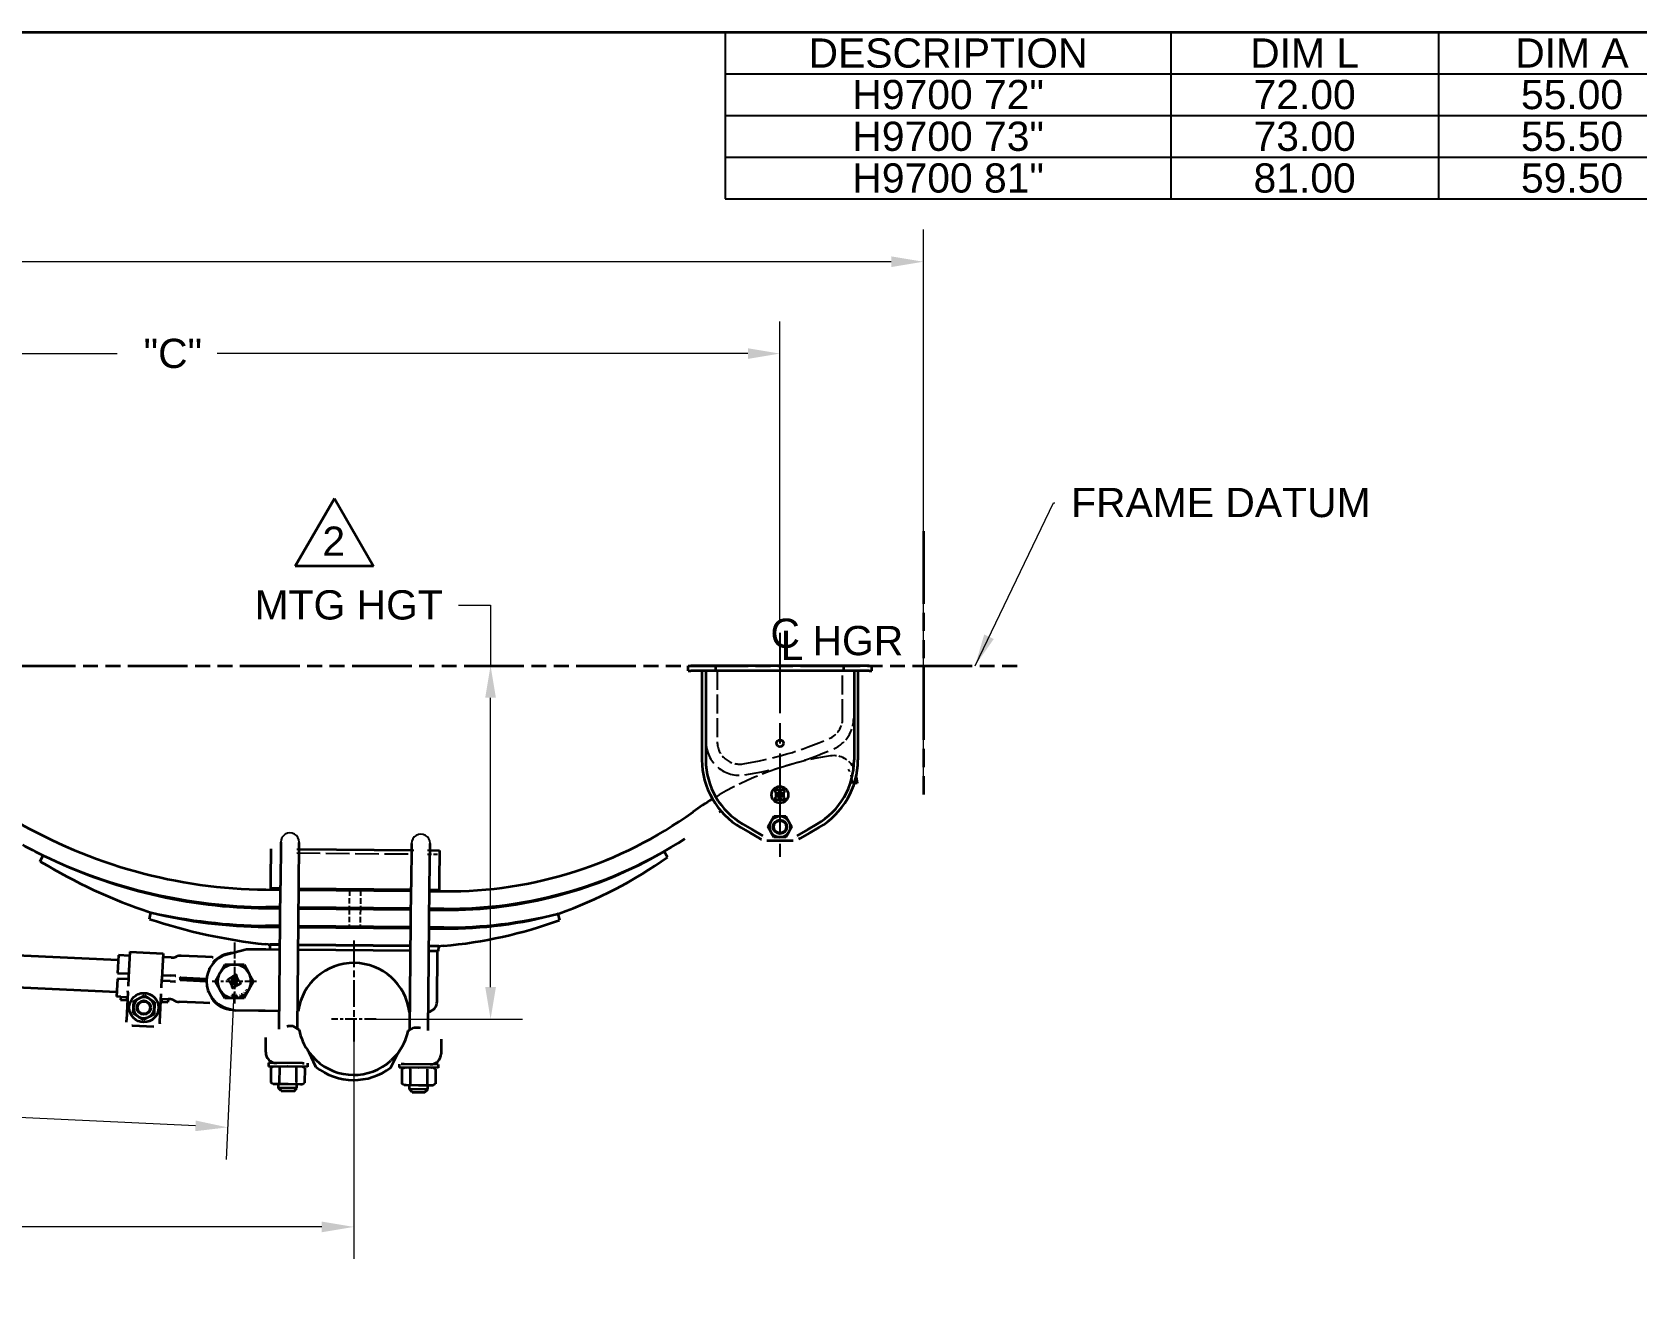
# Model space of a CAD drawing. Header units: inches. Extents: x 0 to 267, y 0 to 172.
# Drawn here: x 104.5 to 176.5, y 115.2 to 171.8 of the extents above; entities that cross this region are included whole.
import ezdxf
from ezdxf.enums import TextEntityAlignment as Align

# ---------------------------------------------------------------- set-up
doc = ezdxf.new("R2010")
doc.units = ezdxf.units.IN
doc.header["$LTSCALE"] = 8
doc.header["$MEASUREMENT"] = 0
for name, pattern in [('CHAIN', [0.7087, 0.4724, -0.0591, 0.1181, -0.0591]), ('DASHED', [0.2067, 0.1654, -0.0413]), ('DOUBLE_DASH_CHAIN', [1.2403, 0.6614, -0.0827, 0.1654, -0.0827, 0.1654, -0.0827])]:
    doc.linetypes.add(name, pattern=pattern)
for name, color, linetype, lineweight in [('Center Mark(Hutchens)', 7, 'Continuous', 25), ('Centerline(Hutchens)', 7, 'Continuous', 25), ('Dimensions(Hutchens)', 7, 'Continuous', 25), ('Hidden Edges(Hutchens)', 7, 'DASHED', 25), ('Phantom Lines(Hutchens)', 7, 'DOUBLE_DASH_CHAIN', 70), ('Sketch Geometry(Hutchens)', 7, 'Continuous', 35), ('Symbols(Hutchens)', 7, 'Continuous', 25), ('Visible Edges(Hutchens)', 7, 'Continuous', 35)]:
    doc.layers.add(name, color=color, linetype=linetype, lineweight=lineweight)
doc.styles.add('Hutchens .164', font='ARIAL.TTF')
doc.styles.add('Hutchens .180', font='ARIAL.TTF')
doc.dimstyles.new('HUTCHENS STD DIM X.XX', dxfattribs={"dimscale": 8, "dimtxt": 0.164, "dimasz": 0.18, "dimexe": 0.18, "dimexo": 0.0625, "dimgap": 0.09, "dimtad": 0, "dimtih": 1, "dimtoh": 1, "dimrnd": 1e-08, "dimzin": 4, "dimdsep": 46, "dimtxsty": 'Hutchens .164', "dimcen": 0.09, "dimclrd": 211, "dimclre": 211, "dimclrt": 7, "dimadec": 0, "dimazin": 1, "dimtfac": 0.762195, "dimtofl": 0, "dimtmove": 0, "dimatfit": 3, "dimfxl": 0, "dimtolj": 1, "dimtzin": 0, "dimlwd": 9, "dimlwe": 9, "dimarcsym": 0})
doc.dimstyles.new('HUTCHENS STD DIM X.XX$7', dxfattribs={"dimscale": 8, "dimtxt": 0.164, "dimasz": 0.18, "dimexe": 0.18, "dimexo": 0.0625, "dimgap": 0.09, "dimtad": 0, "dimtih": 1, "dimtoh": 1, "dimrnd": 1e-08, "dimzin": 4, "dimdsep": 46, "dimtxsty": 'Hutchens .164', "dimcen": 0.09, "dimclrd": 7, "dimclre": 211, "dimclrt": 7, "dimadec": 0, "dimazin": 1, "dimtfac": 0.762195, "dimtofl": 0, "dimtmove": 0, "dimatfit": 3, "dimfxl": 0, "dimtolj": 1, "dimtzin": 0, "dimlwd": 9, "dimlwe": 9, "dimarcsym": 0})

# ---------------------------------------------------------------- blocks, each defined once
blk = doc.blocks.new('Borders D-SIZE')
at = {"layer": 'Sketch Geometry(Hutchens)'}
blk.add_line((0.9537, 21.4797), (32.9537, 21.4797), dxfattribs=at)
at = {"layer": 'Symbols(Hutchens)', "color": 7}
for tag, height, style, p in [('PART_NO', 0.164, 'Hutchens .164', (33.0853, 2.8866)), ('REV', 0.18, 'Hutchens .180', (33.0853, 1.5662)), ('Sheet_number', 0.164, 'Hutchens .164', (33.1339, 1.1147)), ('SHTS_(TOTAL)', 0.164, 'Hutchens .164', (33.1339, 0.6452))]:
    blk.add_attdef(tag, text='', height=height, rotation=270, dxfattribs=dict(at, style=style)).set_placement(p, align=Align.MIDDLE_CENTER)
blk = doc.blocks.new('*D31')
at = {"layer": 'Defpoints', "color": 0, "linetype": 'Continuous'}
for p in [(46.953, 127.498), (118.955, 127.529), (118.955, 118.203)]:
    blk.add_point(p, dxfattribs=at)
at = {"layer": 'Dimensions(Hutchens)', "color": 211, "linetype": 'Continuous', "lineweight": 9}
for p, q in [((46.953, 126.998), (46.953, 116.763)), ((118.955, 127.029), (118.955, 116.763)), ((48.393, 118.203), (76.43, 118.203)), ((117.515, 118.203), (89.494, 118.203))]:
    blk.add_line(p, q, dxfattribs=at)
at = {"layer": 'Dimensions(Hutchens)', "color": 211, "linetype": 'Continuous'}
for points in [[(48.393, 118.443), (48.393, 117.963), (46.953, 118.203)], [(117.515, 118.443), (117.515, 117.963), (118.955, 118.203)]]:
    blk.add_solid(points, dxfattribs=at)
at = {"layer": 'Dimensions(Hutchens)', "color": 7, "linetype": 'Continuous', "lineweight": 9, "insert": (82.962, 118.203), "char_height": 1.312, "attachment_point": 5, "style": 'Hutchens .164'}
blk.add_mtext('\\A1; "L" NOMINAL', dxfattribs=at)
blk = doc.blocks.new('CL HGR')
at = {"layer": 'Symbols(Hutchens)', "color": 7, "char_height": 0.164, "attachment_point": 5, "style": 'Hutchens .164'}
for s, insert in [('C', (0.0294, -0.0028)), ('L', (0.068, -0.0698)), ('HGR', (0.4373, -0.044))]:
    blk.add_mtext(s, dxfattribs=dict(at, insert=insert))
blk = doc.blocks.new('*D37')
at = {"layer": 'Defpoints', "color": 0, "linetype": 'Continuous'}
for p in [(138.081, 157.406), (83.081, 144.938), (138.081, 144.866)]:
    blk.add_point(p, dxfattribs=at)
at = {"layer": 'Dimensions(Hutchens)', "color": 211, "linetype": 'Continuous', "lineweight": 9}
for p, q in [((83.081, 145.438), (83.081, 158.846)), ((138.081, 145.366), (138.081, 158.846)), ((84.521, 157.406), (108.337, 157.406)), ((136.641, 157.406), (112.825, 157.406))]:
    blk.add_line(p, q, dxfattribs=at)
at = {"layer": 'Dimensions(Hutchens)', "color": 211, "linetype": 'Continuous'}
for points in [[(84.521, 157.646), (84.521, 157.166), (83.081, 157.406)], [(136.641, 157.646), (136.641, 157.166), (138.081, 157.406)]]:
    blk.add_solid(points, dxfattribs=at)
at = {"layer": 'Dimensions(Hutchens)', "color": 7, "linetype": 'Continuous', "lineweight": 9, "insert": (110.581, 157.406), "char_height": 1.312, "attachment_point": 5, "style": 'Hutchens .164'}
blk.add_mtext('\\A1; "C"', dxfattribs=at)
blk = doc.blocks.new('*D38')
at = {"layer": 'Defpoints', "color": 0, "linetype": 'Continuous'}
for p in [(21.518, 161.53), (144.518, 137.21), (21.518, 134.477)]:
    blk.add_point(p, dxfattribs=at)
at = {"layer": 'Dimensions(Hutchens)', "color": 211, "linetype": 'Continuous', "lineweight": 9}
for p, q in [((21.518, 134.977), (21.518, 162.97)), ((144.518, 137.71), (144.518, 162.97)), ((22.958, 161.53), (72.734, 161.53)), ((143.078, 161.53), (93.302, 161.53))]:
    blk.add_line(p, q, dxfattribs=at)
at = {"layer": 'Dimensions(Hutchens)', "color": 211, "linetype": 'Continuous'}
for points in [[(22.958, 161.77), (22.958, 161.29), (21.518, 161.53)], [(143.078, 161.77), (143.078, 161.29), (144.518, 161.53)]]:
    blk.add_solid(points, dxfattribs=at)
at = {"layer": 'Dimensions(Hutchens)', "color": 7, "linetype": 'Continuous', "lineweight": 9, "insert": (83.018, 161.53), "char_height": 1.312, "attachment_point": 5, "style": 'Hutchens .164'}
blk.add_mtext('\\A1; "D" REC CLEARANCE', dxfattribs=at)
blk = doc.blocks.new('*D39')
at = {"layer": 'Defpoints', "color": 0, "linetype": 'Continuous'}
for p in [(84.581, 130.584), (113.596, 129.226), (113.289, 122.672)]:
    blk.add_point(p, dxfattribs=at)
at = {"layer": 'Dimensions(Hutchens)', "color": 211, "linetype": 'Continuous', "lineweight": 9}
for p, q in [((84.557, 130.085), (84.206, 122.592)), ((113.572, 128.726), (113.221, 121.234)), ((85.712, 123.963), (96.343, 123.465)), ((111.85, 122.739), (101.22, 123.237))]:
    blk.add_line(p, q, dxfattribs=at)
at = {"layer": 'Dimensions(Hutchens)', "color": 211, "linetype": 'Continuous'}
for points in [[(85.723, 124.203), (85.701, 123.723), (84.274, 124.031)], [(111.862, 122.979), (111.839, 122.5), (113.289, 122.672)]]:
    blk.add_solid(points, dxfattribs=at)
at = {"layer": 'Dimensions(Hutchens)', "color": 7, "linetype": 'Continuous', "lineweight": 9, "insert": (98.781, 123.351), "char_height": 1.312, "attachment_point": 5, "style": 'Hutchens .164'}
blk.add_mtext('\\A1; "F"\\PREF', dxfattribs=at)
blk = doc.blocks.new('*D46')
at = {"layer": 'Defpoints', "color": 0, "linetype": 'Continuous'}
for p in [(125.094, 143.397), (127.105, 143.397), (118.955, 127.529)]:
    blk.add_point(p, dxfattribs=at)
at = {"layer": 'Dimensions(Hutchens)', "color": 211, "linetype": 'Continuous', "lineweight": 9}
for p, q in [((123.654, 146.116), (125.094, 146.116)), ((125.094, 146.116), (125.094, 143.397)), ((125.094, 128.969), (125.094, 141.957)), ((119.455, 127.529), (126.534, 127.529))]:
    blk.add_line(p, q, dxfattribs=at)
at = {"layer": 'Dimensions(Hutchens)', "color": 211, "linetype": 'Continuous'}
for points in [[(124.854, 141.957), (125.334, 141.957), (125.094, 143.397)], [(124.854, 128.969), (125.334, 128.969), (125.094, 127.529)]]:
    blk.add_solid(points, dxfattribs=at)
at = {"layer": 'Dimensions(Hutchens)', "color": 7, "linetype": 'Continuous', "lineweight": 9, "insert": (118.472, 146.116), "char_height": 1.312, "attachment_point": 5, "style": 'Hutchens .164'}
blk.add_mtext('\\A1; MTG HGT', dxfattribs=at)
blk = doc.blocks.new('Table1')
at = {"layer": 'Symbols(Hutchens)'}
for p, q in [((16.9537, 21.4797), (32.9537, 21.4797)), ((16.9537, 21.4797), (16.9537, 21.2456)), ((19.4537, 21.4797), (19.4537, 21.2456)), ((20.9537, 21.4797), (20.9537, 21.2456)), ((16.9537, 21.2456), (32.9537, 21.2456)), ((16.9537, 21.2456), (16.9537, 20.5434)), ((19.4537, 21.2456), (19.4537, 20.5434)), ((20.9537, 21.2456), (20.9537, 20.5434)), ((16.9537, 21.0115), (32.9537, 21.0115)), ((16.9537, 20.7774), (32.9537, 20.7774)), ((16.9537, 20.5434), (32.9537, 20.5434))]:
    blk.add_line(p, q, dxfattribs=at)
at = {"layer": 'Symbols(Hutchens)', "color": 7, "char_height": 0.164, "attachment_point": 7, "style": 'Hutchens .164'}
for s, insert in [('DESCRIPTION', (17.4206, 21.2778)), ('DIM L', (19.8982, 21.2806)), ('DIM A', (21.3851, 21.2806)), ('H9700 72"', (17.6663, 21.0449)), ('72.00', (19.9171, 21.0449)), ('55.00', (21.4171, 21.0449)), ('H9700 73"', (17.6663, 20.8108)), ('73.00', (19.9171, 20.8108)), ('55.50', (21.4171, 20.8108)), ('H9700 81"', (17.6663, 20.5767)), ('81.00', (19.9171, 20.5767)), ('59.50', (21.4171, 20.5767))]:
    blk.add_mtext(s, dxfattribs=dict(at, insert=insert))
blk = doc.blocks.new('FLAG')
at = {"layer": 'Sketch Geometry(Hutchens)'}
for p, q in [((-0.22, -0.1905), (0, 0.1905)), ((0, 0.1905), (0.22, -0.1905)), ((0.22, -0.1905), (-0.22, -0.1905))]:
    blk.add_line(p, q, dxfattribs=at)
at = {"layer": 'Symbols(Hutchens)', "color": 7, "style": 'Hutchens .164'}
blk.add_attdef('NO:', text='', height=0.164, dxfattribs=at).set_placement((-0.0034, -0.0497), align=Align.MIDDLE_CENTER)

msp = doc.modelspace()

# ---------------------------------------------------------------- linework, layer by layer
for centre in [(116.0909, 135.4738), (121.9656, 135.4197)]:
    msp.add_arc(centre, 0.4125, 0.263283, 180.263283)
at = {"layer": 'Center Mark(Hutchens)', "linetype": 'CHAIN', "ltscale": 0.190971}
msp.add_line((113.5957, 130.9773), (113.5957, 128.2257), dxfattribs=at)
at = {"layer": 'Center Mark(Hutchens)', "linetype": 'CHAIN', "ltscale": 0.314042}
msp.add_line((118.9553, 131.0528), (118.9553, 126.5289), dxfattribs=at)
at = {"layer": 'Center Mark(Hutchens)', "linetype": 'CHAIN', "ltscale": 0.138781}
for p, q in [((114.5957, 129.2257), (112.5957, 129.2257)), ((119.9553, 127.5289), (117.9553, 127.5289))]:
    msp.add_line(p, q, dxfattribs=at)
at = {"layer": 'Centerline(Hutchens)', "linetype": 'CHAIN', "ltscale": 0.954115}
msp.add_line((138.0806, 144.8662), (138.0806, 134.8187), dxfattribs=at)
at = {"layer": 'Hidden Edges(Hutchens)', "ltscale": 0.642537}
for p, q in [((134.7681, 139.9773), (134.7681, 143.1648)), ((135.2681, 143.1648), (135.2681, 139.9773)), ((140.8931, 141.0398), (140.8931, 143.1648)), ((141.3931, 143.1648), (141.3931, 141.0398))]:
    msp.add_line(p, q, dxfattribs=at)
at = {"layer": 'Hidden Edges(Hutchens)', "ltscale": 0.001489}
msp.add_line((141.2729, 138.4723), (141.2719, 138.4761), dxfattribs=at)
at = {"layer": 'Hidden Edges(Hutchens)', "ltscale": 0.298367}
msp.add_line((141.3529, 138.1), (141.2729, 138.4723), dxfattribs=at)
at = {"layer": 'Hidden Edges(Hutchens)', "ltscale": 0.041454}
msp.add_line((141.4846, 138.5076), (141.4987, 138.4121), dxfattribs=at)
at = {"layer": 'Hidden Edges(Hutchens)', "ltscale": 0.015509}
msp.add_line((141.4178, 138.1096), (141.3529, 138.1), dxfattribs=at)
at = {"layer": 'Hidden Edges(Hutchens)', "ltscale": 0.795632}
msp.add_line((116.3927, 134.9914), (121.6551, 134.9429), dxfattribs=at)
at = {"layer": 'Hidden Edges(Hutchens)', "ltscale": 0.025212}
for p, q in [((116.3943, 135.1644), (116.5006, 135.1635)), ((121.5504, 135.1169), (121.6567, 135.1159)), ((122.269, 135.1103), (122.3753, 135.1093))]:
    msp.add_line(p, q, dxfattribs=at)
at = {"layer": 'Hidden Edges(Hutchens)', "ltscale": 0.127887}
msp.add_line((122.2674, 134.9373), (122.805, 134.9323), dxfattribs=at)
at = {"layer": 'Hidden Edges(Hutchens)', "ltscale": 0.18751}
for p, q in [((118.7586, 133.3113), (118.7513, 132.5233)), ((119.2586, 133.3067), (119.2513, 132.5187))]:
    msp.add_line(p, q, dxfattribs=at)
at = {"layer": 'Hidden Edges(Hutchens)', "ltscale": 0.187515}
for p, q in [((118.7509, 132.4734), (118.7436, 131.6854)), ((119.2509, 132.4687), (119.2436, 131.6808))]:
    msp.add_line(p, q, dxfattribs=at)
at = {"layer": 'Hidden Edges(Hutchens)', "ltscale": 0.776039, "flags": 128}
msp.add_lwpolyline([(141.2048, 138.6593), (141.152, 138.7465)], dxfattribs=at)
at = {"layer": 'Hidden Edges(Hutchens)', "ltscale": 0.089693, "flags": 128}
msp.add_lwpolyline([(141.2048, 138.6593), (141.2078, 138.6534)], dxfattribs=at)
at = {"layer": 'Hidden Edges(Hutchens)', "ltscale": 0.101731, "flags": 128}
msp.add_lwpolyline([(141.4041, 138.7758), (141.4094, 138.7642)], dxfattribs=at)
at = {"layer": 'Hidden Edges(Hutchens)', "ltscale": 0.275691}
msp.add_arc((139.8931, 141.0398), 1, 293.630861, 0, dxfattribs=at)
at = {"layer": 'Hidden Edges(Hutchens)', "ltscale": 0.413586}
msp.add_arc((139.8931, 141.0398), 1.5, 293.630861, 0, dxfattribs=at)
at = {"layer": 'Hidden Edges(Hutchens)', "ltscale": 0.784015}
msp.add_arc((136.2681, 139.9773), 1.5, 180, 279.041225, dxfattribs=at)
at = {"layer": 'Hidden Edges(Hutchens)', "ltscale": 0.411456}
msp.add_arc((136.2681, 139.9773), 1, 180, 279.041225, dxfattribs=at)
at = {"layer": 'Hidden Edges(Hutchens)', "ltscale": 0.814862}
msp.add_arc((133.9306, 154.6675), 15.875, 279.041225, 293.630861, dxfattribs=at)
at = {"layer": 'Hidden Edges(Hutchens)', "ltscale": 0.6869}
msp.add_arc((142.4073, 125.468), 14.03, 98.434799, 121.627923, dxfattribs=at)
at = {"layer": 'Hidden Edges(Hutchens)', "ltscale": 0.840527}
msp.add_arc((133.9306, 154.6675), 16.375, 279.041225, 293.630861, dxfattribs=at)
at = {"layer": 'Hidden Edges(Hutchens)', "ltscale": 0.306081}
msp.add_arc((140.496, 138.3571), 1, 24.751913, 98.434508, dxfattribs=at)
at = {"layer": 'Phantom Lines(Hutchens)', "lineweight": 35, "ltscale": 0.616314}
msp.add_line((144.5181, 149.4406), (144.5181, 137.21), dxfattribs=at)
at = {"layer": 'Phantom Lines(Hutchens)', "lineweight": 35, "ltscale": 0.506977}
msp.add_line((18.2685, 143.3968), (149.0596, 143.3968), dxfattribs=at)
at = {"layer": 'Visible Edges(Hutchens)'}
for p, q in [((133.9556, 143.3968), (134.0806, 143.3968)), ((133.9556, 143.1648), (133.9556, 143.3968)), ((135.2056, 143.3968), (134.0806, 143.3968)), ((135.5806, 143.3968), (135.2056, 143.3968)), ((135.2056, 143.1648), (135.2056, 143.3968)), ((138.0494, 143.3968), (135.5806, 143.3968)), ((138.0806, 143.3656), (138.0494, 143.3968)), ((138.0494, 143.3968), (138.1119, 143.3968)), ((138.1119, 143.3968), (138.0806, 143.3656)), ((140.5806, 143.3968), (138.1119, 143.3968)), ((140.9556, 143.3968), (140.5806, 143.3968)), ((142.0806, 143.3968), (140.9556, 143.3968)), ((140.9556, 143.1648), (140.9556, 143.3968)), ((142.0806, 143.3968), (142.2056, 143.3968)), ((142.2056, 143.1648), (142.2056, 143.3968)), ((133.9556, 143.1648), (134.0806, 143.1648)), ((135.2056, 143.1648), (134.0806, 143.1648)), ((134.5806, 143.1648), (134.5806, 139.1648)), ((134.7536, 143.1648), (134.7536, 139.1648)), ((135.5806, 143.1648), (135.2056, 143.1648)), ((138.0494, 143.1648), (135.5806, 143.1648)), ((138.0494, 143.1648), (138.0806, 143.1961)), ((138.0494, 143.1648), (138.1119, 143.1648)), ((138.0806, 143.1961), (138.1119, 143.1648)), ((140.5806, 143.1648), (138.1119, 143.1648)), ((140.9556, 143.1648), (140.5806, 143.1648)), ((142.0806, 143.1648), (140.9556, 143.1648)), ((141.4076, 143.1648), (141.4076, 139.1648)), ((141.5806, 143.1648), (141.5806, 139.1648)), ((142.0806, 143.1648), (142.2056, 143.1648)), ((141.4987, 138.4121), (141.5409, 138.1278)), ((137.8619, 137.7898), (137.8619, 137.7586)), ((138.0338, 137.8211), (137.8931, 137.8211)), ((137.8931, 137.7273), (137.8979, 137.7273)), ((137.8979, 137.7273), (137.8979, 137.4773)), ((138.0229, 137.7273), (138.0338, 137.7273)), ((138.0229, 137.7209), (138.0229, 137.7273)), ((138.065, 137.7586), (138.065, 137.7898)), ((138.0963, 137.7898), (138.0963, 137.7586)), ((138.2681, 137.8211), (138.1275, 137.8211)), ((138.1275, 137.7273), (138.1384, 137.7273)), ((138.1384, 137.7273), (138.1384, 137.7209)), ((138.2634, 137.7273), (138.2681, 137.7273)), ((138.2634, 137.4773), (138.2634, 137.7273)), ((138.2994, 137.7586), (138.2994, 137.7898)), ((141.5409, 138.1278), (141.4178, 138.1096)), ((137.8619, 137.4461), (137.8619, 137.4148)), ((137.8979, 137.4773), (137.8931, 137.4773)), ((137.8931, 137.3836), (138.0338, 137.3836)), ((138.0229, 137.4773), (138.0229, 137.4837)), ((138.0338, 137.4773), (138.0229, 137.4773)), ((138.065, 137.4148), (138.065, 137.4461)), ((138.0963, 137.4461), (138.0963, 137.4148)), ((138.1384, 137.4773), (138.1275, 137.4773)), ((138.1275, 137.3836), (138.2681, 137.3836)), ((138.1384, 137.4837), (138.1384, 137.4773)), ((138.2681, 137.4773), (138.2634, 137.4773)), ((138.2994, 137.4148), (138.2994, 137.4461)), ((136.3306, 136.1337), (136.7418, 135.8963)), ((136.4171, 136.2835), (136.8283, 136.0462)), ((137.5391, 136.1648), (137.6745, 136.3993)), ((137.6745, 135.9303), (137.5391, 136.1648)), ((137.6745, 136.3993), (137.8098, 136.6338)), ((137.8098, 136.6338), (138.0806, 136.6338)), ((138.0806, 136.6338), (138.3514, 136.6338)), ((138.3514, 136.6338), (138.4868, 136.3993)), ((138.4868, 136.3993), (138.6222, 136.1648)), ((138.6222, 136.1648), (138.4868, 135.9303)), ((139.7441, 136.2835), (139.333, 136.0462)), ((139.8306, 136.1337), (139.4195, 135.8963)), ((115.6784, 135.4719), (115.6605, 133.5283)), ((116.4854, 133.5207), (116.5034, 135.4643)), ((121.5531, 135.4178), (121.5352, 133.4741)), ((122.3602, 133.4665), (122.3781, 135.4102)), ((136.7418, 135.8963), (137.1806, 135.643)), ((136.8283, 136.0462), (137.3161, 135.7645)), ((137.1806, 135.643), (137.24, 135.6087)), ((137.24, 135.6087), (137.2433, 135.6068)), ((138.668, 135.5398), (137.4933, 135.5398)), ((137.8098, 135.6958), (137.6745, 135.9303)), ((138.0806, 135.6958), (137.8098, 135.6958)), ((138.3514, 135.6958), (138.0806, 135.6958)), ((138.4868, 135.9303), (138.3514, 135.6958)), ((139.333, 136.0462), (138.8451, 135.7645)), ((138.9212, 135.6087), (138.918, 135.6068)), ((138.9806, 135.643), (138.9212, 135.6087)), ((139.4195, 135.8963), (138.9806, 135.643)), ((104.8839, 134.6128), (105.0139, 134.8832)), ((115.232, 133.8358), (115.2441, 135.1406)), ((115.2441, 135.1406), (115.2444, 135.175)), ((116.5006, 135.1635), (121.5504, 135.1169)), ((122.3753, 135.1093), (122.8066, 135.1053)), ((122.8063, 135.0709), (122.7942, 133.7661)), ((122.8066, 135.1053), (122.8063, 135.0709)), ((132.8842, 135.0606), (133.0354, 134.8018)), ((115.0088, 133.3459), (115.6587, 133.3399)), ((115.228, 133.3939), (115.232, 133.8358)), ((115.228, 133.3939), (115.2592, 133.3936)), ((115.2588, 133.3436), (115.2592, 133.3936)), ((115.6587, 133.3399), (115.2588, 133.3436)), ((115.6592, 133.3899), (115.2592, 133.3936)), ((115.601, 127.0763), (115.6605, 133.5283)), ((116.4262, 127.0958), (116.4854, 133.5207)), ((116.4837, 133.3323), (121.5335, 133.2857)), ((121.5335, 133.2857), (116.4837, 133.3323)), ((121.5339, 133.3357), (116.4842, 133.3823)), ((121.476, 127.0492), (121.5352, 133.4741)), ((122.3007, 127.0146), (122.3602, 133.4665)), ((122.3585, 133.2781), (123.0084, 133.2721)), ((122.7584, 133.2744), (122.3585, 133.2781)), ((122.7589, 133.3244), (122.3589, 133.3281)), ((122.7584, 133.2744), (122.7589, 133.3244)), ((122.7589, 133.3244), (122.7901, 133.3241)), ((122.7942, 133.7661), (122.7901, 133.3241)), ((115.6515, 132.5519), (115.0015, 132.5579)), ((115.251, 132.5056), (115.2515, 132.5556)), ((115.6515, 132.5519), (115.2515, 132.5556)), ((121.5262, 132.4978), (116.4764, 132.5443)), ((121.5262, 132.4978), (116.4764, 132.5443)), ((109.7858, 132.0242), (109.8519, 132.3169)), ((115.0011, 132.5079), (115.651, 132.5019)), ((115.651, 132.5019), (115.251, 132.5056)), ((116.476, 132.4943), (121.5258, 132.4478)), ((121.5258, 132.4478), (116.476, 132.4943)), ((122.3507, 132.4402), (123.0008, 132.4342)), ((122.7507, 132.4365), (122.3507, 132.4402)), ((123.0012, 132.4842), (122.3512, 132.4902)), ((122.7512, 132.4865), (122.3512, 132.4902)), ((122.7507, 132.4365), (122.7512, 132.4865)), ((128.1145, 132.2631), (128.1939, 131.9744)), ((114.9933, 131.67), (115.6433, 131.664)), ((115.6437, 131.714), (114.9938, 131.72)), ((115.2433, 131.6677), (115.2438, 131.7177)), ((115.6433, 131.664), (115.2433, 131.6677)), ((115.6437, 131.714), (115.2438, 131.7177)), ((116.4682, 131.6564), (121.518, 131.6098)), ((121.518, 131.6098), (116.4682, 131.6564)), ((121.5185, 131.6598), (116.4687, 131.7064)), ((121.5185, 131.6598), (116.4687, 131.7064)), ((122.343, 131.6022), (122.993, 131.5962)), ((122.743, 131.5985), (122.343, 131.6022)), ((122.9934, 131.6462), (122.3435, 131.6522)), ((122.7434, 131.6485), (122.3435, 131.6522)), ((122.743, 131.5985), (122.7434, 131.6485)), ((89.8586, 131.058), (108.3851, 130.1905)), ((108.395, 130.4007), (108.3573, 129.5961)), ((108.8944, 130.3774), (108.395, 130.4007)), ((108.9025, 130.5502), (108.849, 129.4073)), ((108.9025, 130.5502), (110.4009, 130.48)), ((110.4009, 130.48), (110.3474, 129.3372)), ((112.3015, 130.3204), (111.2092, 130.3716)), ((114.1441, 130.6582), (113.2833, 130.436)), ((114.7003, 130.6531), (114.1441, 130.6582)), ((115.0075, 130.6502), (114.7003, 130.6531)), ((115.111, 130.8813), (114.9851, 130.8939)), ((115.6339, 130.6445), (115.0075, 130.6502)), ((115.111, 130.8813), (115.636, 130.8765)), ((115.2026, 130.6484), (115.2048, 130.8804)), ((115.636, 130.8765), (115.2048, 130.8804)), ((121.5086, 130.5903), (116.4588, 130.6369)), ((121.5086, 130.5903), (116.4588, 130.6369)), ((116.461, 130.8689), (121.5108, 130.8223)), ((121.5108, 130.8223), (116.461, 130.8689)), ((122.7648, 130.5787), (122.3336, 130.5827)), ((122.718, 130.5791), (122.3336, 130.5827)), ((122.3357, 130.8147), (122.8607, 130.8098)), ((122.767, 130.8107), (122.3357, 130.8147)), ((122.6972, 128.3292), (122.718, 130.5791)), ((122.7648, 130.5787), (122.767, 130.8107)), ((122.9858, 130.8198), (122.8607, 130.8098)), ((110.7634, 130.2898), (110.3928, 130.3072)), ((110.9767, 130.3268), (110.9959, 130.3346)), ((112.5988, 130.3065), (112.3015, 130.3204)), ((112.4664, 129.8282), (112.4797, 129.7887)), ((112.6647, 130.0598), (112.6283, 130.0639)), ((112.9462, 129.6007), (113.1627, 129.9757)), ((113.1627, 129.9757), (113.5957, 129.9757)), ((113.5957, 129.9757), (114.0287, 129.9757)), ((114.0287, 129.9757), (114.2452, 129.6007)), ((89.7912, 129.6195), (108.3178, 128.752)), ((108.3456, 129.3464), (108.3079, 128.5418)), ((108.8451, 129.323), (108.3456, 129.3464)), ((108.3573, 129.5961), (108.8568, 129.5727)), ((108.8487, 129.3998), (108.8305, 129.0121)), ((108.849, 129.4073), (108.8487, 129.3998)), ((110.3289, 128.9419), (110.347, 129.3296)), ((110.714, 129.2355), (110.3434, 129.2529)), ((110.3474, 129.3372), (110.347, 129.3296)), ((110.3551, 129.5026), (110.7257, 129.4852)), ((110.714, 129.2355), (110.9251, 129.2256)), ((110.9368, 129.4753), (110.7257, 129.4852)), ((110.9439, 129.2247), (110.9252, 129.2256)), ((110.9368, 129.4753), (110.9556, 129.4745)), ((110.9439, 129.2247), (110.9525, 129.2243)), ((110.9642, 129.4741), (110.9556, 129.4745)), ((112.3457, 129.2217), (111.158, 129.2773)), ((111.1638, 129.4021), (112.3516, 129.3465)), ((111.1736, 129.2765), (111.1794, 129.4014)), ((111.3043, 129.3956), (111.2984, 129.2707)), ((112.7297, 129.2257), (112.9462, 129.6007)), ((112.9462, 128.8507), (112.7297, 129.2257)), ((113.3125, 129.2787), (113.3278, 129.2523)), ((113.4457, 129.3917), (113.324, 129.3214)), ((113.3705, 129.2409), (113.3746, 129.2432)), ((113.3746, 129.2432), (113.5003, 129.0254)), ((113.4828, 129.3057), (113.4922, 129.3112)), ((113.4948, 129.2849), (113.4828, 129.3057)), ((113.4848, 128.9804), (113.5, 128.9539)), ((113.5037, 129.3539), (113.4884, 129.3803)), ((113.5003, 129.0254), (113.4962, 129.023)), ((113.5155, 129.3959), (113.5307, 129.3695)), ((113.6487, 129.5089), (113.5269, 129.4386)), ((113.5427, 128.9425), (113.6645, 129.0128)), ((113.5734, 129.358), (113.5828, 129.3635)), ((113.5828, 129.3635), (113.5948, 129.3427)), ((113.6086, 129.0879), (113.5966, 129.1087)), ((113.618, 129.0934), (113.6086, 129.0879)), ((113.6759, 129.0555), (113.6607, 129.0819)), ((113.6877, 129.0975), (113.703, 129.0711)), ((113.6911, 129.426), (113.6952, 129.4284)), ((113.8169, 129.2082), (113.6911, 129.426)), ((113.7067, 129.471), (113.6914, 129.4975)), ((113.6966, 129.1665), (113.7086, 129.1457)), ((113.7086, 129.1457), (113.6992, 129.1402)), ((113.7457, 129.0597), (113.8675, 129.13)), ((113.821, 129.2105), (113.8169, 129.2082)), ((113.8789, 129.1727), (113.8637, 129.1991)), ((114.2452, 129.6007), (114.4617, 129.2257)), ((114.4617, 129.2257), (114.2452, 128.8507)), ((108.4952, 128.533), (108.3079, 128.5418)), ((108.4952, 128.533), (108.4889, 128.3982)), ((108.4889, 128.3982), (108.7699, 128.385)), ((108.4952, 128.533), (108.7762, 128.5199)), ((108.8177, 128.7388), (108.759, 127.4847)), ((108.7762, 128.5199), (108.7699, 128.385)), ((108.7699, 128.385), (108.8011, 128.3835)), ((108.8074, 128.5184), (108.7762, 128.5199)), ((109.0687, 128.0904), (109.0803, 128.3392)), ((109.0803, 128.3392), (109.3016, 128.4535)), ((109.3016, 128.4535), (109.3401, 128.4734)), ((109.3401, 128.4734), (109.5615, 128.5878)), ((109.5615, 128.5878), (109.7711, 128.4532)), ((109.7711, 128.4532), (109.8076, 128.4298)), ((109.8076, 128.4298), (110.0173, 128.2953)), ((110.0173, 128.2953), (110.0056, 128.0465)), ((110.2573, 127.4145), (110.3161, 128.6687)), ((110.2994, 128.3134), (110.3306, 128.3119)), ((110.337, 128.4468), (110.3057, 128.4482)), ((110.337, 128.4468), (110.3306, 128.3119)), ((110.3306, 128.3119), (110.6116, 128.2988)), ((110.337, 128.4468), (110.6179, 128.4336)), ((110.6179, 128.4336), (110.6116, 128.2988)), ((110.6763, 128.4309), (110.6179, 128.4336)), ((110.8853, 128.3742), (110.9036, 128.3646)), ((112.2048, 128.2567), (111.1126, 128.3078)), ((112.5021, 128.2428), (112.2048, 128.2567)), ((112.415, 128.7313), (112.4319, 128.7695)), ((112.5908, 128.4822), (112.5542, 128.4816)), ((113.1627, 128.4757), (112.9462, 128.8507)), ((113.5957, 128.4757), (113.1627, 128.4757)), ((113.5619, 128.605), (113.4857, 128.605)), ((113.4857, 128.605), (113.4857, 128.5909)), ((113.4857, 128.5909), (113.5477, 128.5909)), ((113.5477, 128.5909), (113.4928, 128.485)), ((113.4928, 128.485), (113.5099, 128.485)), ((113.5099, 128.485), (113.5619, 128.587)), ((113.5619, 128.587), (113.5619, 128.605)), ((114.0287, 128.4757), (113.5957, 128.4757)), ((113.6534, 128.5832), (113.6553, 128.5724)), ((113.6553, 128.5724), (113.6768, 128.5761)), ((113.6907, 128.4969), (113.6693, 128.4932)), ((113.6693, 128.4932), (113.6714, 128.4811)), ((113.6714, 128.4811), (113.7291, 128.4913)), ((113.6872, 128.6061), (113.6749, 128.604)), ((113.6768, 128.5761), (113.6907, 128.4969)), ((113.706, 128.4996), (113.6872, 128.6061)), ((113.7269, 128.5033), (113.706, 128.4996)), ((113.7291, 128.4913), (113.7269, 128.5033)), ((113.8461, 128.5385), (113.8454, 128.5382)), ((113.8454, 128.5382), (113.8519, 128.5242)), ((113.9597, 128.6549), (113.9203, 128.6322)), ((113.9203, 128.6322), (113.9276, 128.6196)), ((113.9276, 128.6196), (113.967, 128.6423)), ((113.967, 128.6423), (113.9597, 128.6549)), ((114.2452, 128.8507), (114.0287, 128.4757)), ((114.0903, 128.8381), (114.1034, 128.8271)), ((114.1034, 128.8271), (114.1039, 128.8278)), ((114.164, 128.773), (114.177, 128.762)), ((114.2139, 128.8277), (114.176, 128.7825)), ((114.177, 128.762), (114.2246, 128.8187)), ((114.2246, 128.8187), (114.2139, 128.8277)), ((108.7549, 127.3985), (108.759, 127.4847)), ((109.055, 127.7982), (109.0666, 128.0471)), ((109.2647, 127.6637), (109.055, 127.7982)), ((109.0666, 128.0471), (109.0687, 128.0904)), ((109.3011, 127.6403), (109.2647, 127.6637)), ((109.5108, 127.5058), (109.3011, 127.6403)), ((109.7321, 127.6202), (109.5108, 127.5058)), ((109.7706, 127.64), (109.7321, 127.6202)), ((109.9919, 127.7544), (109.7706, 127.64)), ((110.0036, 128.0032), (109.9919, 127.7544)), ((110.0056, 128.0465), (110.0036, 128.0032)), ((113.2611, 128.0213), (113.6523, 127.9126)), ((114.6749, 127.9032), (113.6523, 127.9126)), ((114.9821, 127.9004), (114.6749, 127.9032)), ((115.6085, 127.8946), (114.9821, 127.9004)), ((116.4585, 127.8867), (116.4335, 127.887)), ((121.4833, 127.8404), (121.4583, 127.8406)), ((109.0151, 127.2503), (109.9805, 127.2051)), ((110.2533, 127.3284), (110.2573, 127.4145)), ((116.2321, 127.2102), (116.0147, 127.2122)), ((116.5013, 127.0515), (116.2321, 127.2102)), ((121.4001, 127.0063), (121.6721, 127.1601)), ((121.4208, 127.018), (121.4275, 127.0421)), ((121.4275, 127.0421), (121.4515, 127.0354)), ((121.6721, 127.1601), (121.8895, 127.1581)), ((115.004, 126.0473), (115.01, 126.7054)), ((122.8847, 126.6328), (122.8786, 125.9746)), ((115.1245, 125.5641), (115.1231, 125.4076)), ((116.873, 125.3915), (115.1231, 125.4076)), ((116.6551, 125.55), (115.1245, 125.5641)), ((115.24, 125.348), (115.234, 124.6892)), ((115.3421, 125.4056), (115.24, 125.348)), ((115.6188, 125.3445), (115.6127, 124.6857)), ((116.3762, 125.3375), (116.3701, 124.6787)), ((116.654, 125.3935), (116.7549, 125.334)), ((116.6551, 125.55), (116.7319, 125.5493)), ((116.7549, 125.334), (116.7489, 124.6752)), ((116.8744, 125.548), (116.873, 125.3915)), ((116.955, 126.0293), (117.2533, 125.6977)), ((117.2505, 125.394), (116.955, 126.0293)), ((120.6204, 125.363), (120.9276, 125.9926)), ((120.9276, 125.9926), (120.6232, 125.6666)), ((120.9993, 125.51), (120.9978, 125.3535)), ((122.7477, 125.3373), (120.9978, 125.3535)), ((121.2168, 125.3514), (121.1148, 125.2938)), ((121.2186, 125.5079), (121.1418, 125.5086)), ((122.7492, 125.4938), (121.2186, 125.5079)), ((122.5288, 125.3393), (122.6297, 125.2798)), ((122.7492, 125.4938), (122.7477, 125.3373)), ((115.3349, 124.6296), (115.234, 124.6892)), ((115.3349, 124.6296), (115.4228, 124.6288)), ((115.4228, 124.6288), (115.9909, 124.6236)), ((115.5766, 124.4349), (115.5784, 124.6274)), ((115.9909, 124.6236), (116.559, 124.6184)), ((116.4016, 124.4273), (116.4034, 124.6198)), ((116.559, 124.6184), (116.6468, 124.6175)), ((116.6468, 124.6175), (116.7489, 124.6752)), ((121.1148, 125.2938), (121.1087, 124.635)), ((121.2097, 124.5755), (121.1087, 124.635)), ((121.4935, 125.2903), (121.4874, 124.6315)), ((122.251, 125.2833), (122.2449, 124.6245)), ((122.5216, 124.5634), (122.6236, 124.621)), ((122.6297, 125.2798), (122.6236, 124.621)), ((116.4016, 124.4273), (115.5766, 124.4349)), ((115.7005, 124.3088), (115.5766, 124.4349)), ((115.7005, 124.3088), (116.2754, 124.3035)), ((116.2754, 124.3035), (116.4016, 124.4273)), ((121.2097, 124.5755), (121.2975, 124.5747)), ((121.2975, 124.5747), (121.8656, 124.5694)), ((121.4514, 124.3807), (121.4531, 124.5732)), ((122.2763, 124.3731), (121.4514, 124.3807)), ((121.5752, 124.2546), (121.4514, 124.3807)), ((121.5752, 124.2546), (122.1502, 124.2493)), ((121.8656, 124.5694), (122.4337, 124.5642)), ((122.1502, 124.2493), (122.2763, 124.3731)), ((122.2763, 124.3731), (122.2781, 124.5656)), ((122.4337, 124.5642), (122.5216, 124.5634))]:
    msp.add_line(p, q, dxfattribs=at)
at = {"layer": 'Visible Edges(Hutchens)', "flags": 128}
for points in [[(135.4382, 136.8697), (135.3481, 136.805)], [(137.2433, 135.6068), (137.2468, 135.6048)], [(137.3161, 135.7645), (137.3182, 135.761)], [(137.3395, 135.6869), (137.3412, 135.6797)], [(138.8217, 135.6869), (138.8201, 135.6797)], [(138.8451, 135.7645), (138.843, 135.761)], [(138.918, 135.6068), (138.9145, 135.6048)], [(113.0696, 130.3926), (113.0635, 130.3899)], [(112.4664, 129.8282), (112.4725, 129.8396)], [(112.5988, 130.3065), (112.6477, 130.3054)], [(112.621, 130.0083), (112.6214, 130.0106)], [(110.3289, 128.9419), (110.3285, 128.9336)], [(110.9525, 129.2243), (110.9611, 129.224)], [(111.1638, 129.4021), (111.1563, 129.4076)], [(108.8177, 128.7388), (108.8209, 128.8071)], [(112.5542, 128.4816), (112.5484, 128.4898)], [(112.5542, 128.4816), (112.5542, 128.4839)], [(113.6749, 128.604), (113.675, 128.6027)], [(113.8054, 128.6259), (113.8051, 128.6249)], [(113.8079, 128.5938), (113.8085, 128.5927)], [(113.8225, 128.6013), (113.8218, 128.6029)], [(113.825, 128.6475), (113.8242, 128.6471)], [(113.8304, 128.6355), (113.8309, 128.6358)], [(113.8327, 128.5716), (113.8336, 128.5714)], [(113.8387, 128.5858), (113.838, 128.5861)], [(113.847, 128.6357), (113.8485, 128.635)], [(113.8519, 128.5242), (113.8523, 128.5243)], [(113.8537, 128.649), (113.8528, 128.6493)], [(113.8543, 128.5885), (113.8538, 128.5883)], [(113.8567, 128.5749), (113.8575, 128.5753)], [(113.861, 128.542), (113.8605, 128.5417)], [(113.8649, 128.5284), (113.8665, 128.5293)], [(113.868, 128.6106), (113.8682, 128.6103)], [(113.871, 128.6036), (113.8706, 128.603)], [(113.8758, 128.5931), (113.8766, 128.5907)], [(113.8843, 128.6142), (113.8834, 128.6161)], [(113.8936, 128.5629), (113.894, 128.5659)], [(114.0032, 128.7542), (114.0011, 128.7522)], [(114.0062, 128.7228), (114.0059, 128.7237)], [(114.0117, 128.744), (114.0125, 128.7446)], [(114.0139, 128.6816), (114.0163, 128.679)], [(114.0265, 128.6921), (114.0256, 128.6932)], [(114.0332, 128.7458), (114.034, 128.7454)], [(114.0528, 128.667), (114.0512, 128.6681)], [(114.0601, 128.7205), (114.0611, 128.7194)], [(114.0727, 128.731), (114.0703, 128.7336)], [(114.0749, 128.6687), (114.0741, 128.6681)], [(114.0804, 128.6898), (114.0806, 128.6889)], [(114.0835, 128.6585), (114.0856, 128.6605)], [(114.1045, 128.8663), (114.1039, 128.8655)], [(114.1039, 128.8278), (114.104, 128.8281)], [(114.1064, 128.841), (114.1066, 128.8415)], [(114.1144, 128.8564), (114.1148, 128.8569)], [(114.1276, 128.8646), (114.1281, 128.8646)], [(114.1429, 128.8594), (114.1446, 128.8579)], [(114.1528, 128.8725), (114.1511, 128.8737)], [(114.1605, 128.8137), (114.1607, 128.8121)], [(114.1672, 128.8523), (114.1669, 128.853)], [(114.1726, 128.8268), (114.1725, 128.8277)], [(114.176, 128.7825), (114.176, 128.7838)], [(112.8822, 128.153), (112.837, 128.1718)], [(112.8822, 128.153), (112.8823, 128.1529)], [(109.0151, 127.2503), (108.9976, 127.2513)], [(110.2533, 127.3284), (110.2522, 127.318)], [(116.0147, 127.2122), (115.9492, 127.1913)], [(121.8895, 127.1581), (121.9547, 127.136)], [(115.4299, 125.4048), (115.4223, 125.4048)], [(115.6188, 125.3445), (115.6101, 125.3495)], [(115.998, 125.3996), (115.9828, 125.3996)], [(116.3762, 125.3375), (116.3588, 125.3426)], [(116.5661, 125.3943), (116.5585, 125.3943)], [(116.7549, 125.334), (116.7463, 125.339)], [(117.2505, 125.394), (117.2172, 125.4188)], [(121.1418, 125.5086), (121.0769, 125.5107)], [(121.3047, 125.3506), (121.2971, 125.3506)], [(121.8728, 125.3454), (121.8576, 125.3454)], [(122.4409, 125.3402), (122.4333, 125.3401)], [(115.234, 124.6892), (115.2426, 124.6841)], [(115.4228, 124.6288), (115.4304, 124.6289)], [(115.6127, 124.6857), (115.6301, 124.6806)], [(115.9909, 124.6236), (116.0061, 124.6236)], [(116.3701, 124.6787), (116.3788, 124.6737)], [(116.559, 124.6184), (116.5666, 124.6184)], [(121.1087, 124.635), (121.1174, 124.63)], [(121.4935, 125.2903), (121.4848, 125.2953)], [(121.4874, 124.6315), (121.5048, 124.6264)], [(122.251, 125.2833), (122.2336, 125.2884)], [(122.2449, 124.6245), (122.2536, 124.6195)], [(122.6297, 125.2798), (122.621, 125.2848)], [(121.2975, 124.5747), (121.3051, 124.5747)], [(121.8656, 124.5694), (121.8808, 124.5694)], [(122.4337, 124.5642), (122.4413, 124.5642)]]:
    msp.add_lwpolyline(points, dxfattribs=at)
at = {"layer": 'Visible Edges(Hutchens)'}
for centre, radius in [((138.0806, 139.9148), 0.1563), ((138.0806, 137.6023), 0.375), ((138.0806, 137.6023), 0.0781), ((138.0806, 136.1648), 0.3126), ((138.0806, 136.1648), 0.3125), ((138.0806, 136.1648), 0.28), ((113.5957, 129.2257), 0.0781), ((109.5361, 128.0468), 0.6563), ((109.5361, 128.0468), 0.3126), ((109.5361, 128.0468), 0.3125), ((109.5361, 128.0468), 0.28)]:
    msp.add_circle(centre, radius, dxfattribs=at)
for centre, radius, start, end in [((138.0806, 139.1648), 3.5, 179.999996, 240), ((138.0806, 139.1648), 3.327, 179.999996, 240), ((138.0806, 139.1648), 3.327, 300, 0.000004), ((138.0806, 139.1648), 3.5, 300, 0.000004), ((137.8931, 137.7898), 0.0312, 90, 180), ((137.8931, 137.7586), 0.0313, 180, 270), ((138.0806, 137.6023), 0.117, 126.894057, 233.105943), ((137.9916, 137.7209), 0.0312, 306.894057, 0), ((138.0338, 137.7898), 0.0312, 0, 90), ((138.0338, 137.7586), 0.0312, 270, 0), ((138.1275, 137.7898), 0.0312, 90, 180), ((138.1275, 137.7586), 0.0312, 180, 270), ((138.1696, 137.7209), 0.0312, 180, 233.105943), ((138.0806, 137.6023), 0.117, 306.894057, 53.105943), ((138.2681, 137.7898), 0.0313, 0, 90), ((138.2681, 137.7586), 0.0312, 270, 0), ((142.4073, 125.468), 14.03, 121.627923, 125.891305), ((137.8931, 137.4461), 0.0312, 90, 180), ((137.8931, 137.4148), 0.0313, 180, 270), ((137.9916, 137.4837), 0.0312, 0, 53.105943), ((138.0338, 137.4461), 0.0312, 0, 90), ((138.0338, 137.4148), 0.0312, 270, 0), ((138.1275, 137.4461), 0.0312, 90, 180), ((138.1275, 137.4148), 0.0312, 180, 270), ((138.1696, 137.4837), 0.0312, 126.894057, 180), ((138.2681, 137.4461), 0.0313, 0, 90), ((138.2681, 137.4148), 0.0312, 270, 0), ((115.2186, 156.1031), 22.7582, 239.672275, 269.471625), ((123.1814, 152.0359), 18.7646, 269.47168, 305.891321), ((138.0806, 136.1648), 0.469, 150, 210), ((138.0806, 136.1648), 0.469, 90, 150), ((138.0806, 136.1648), 0.469, 30, 90), ((138.0806, 136.1648), 0.469, 330, 30), ((123.1815, 152.0359), 19.5526, 269.47168, 302.936492), ((138.0806, 136.1648), 0.469, 210, 270), ((138.0806, 136.1648), 0.469, 270, 330), ((115.2186, 156.1031), 23.5462, 241.778978, 244.317035), ((115.2186, 156.1031), 23.5462, 244.326614, 269.471625), ((115.2139, 155.5869), 23.0799, 243.781859, 269.471625), ((123.1782, 151.6757), 19.2423, 269.471643, 300.29202), ((121.6531, 150.7888), 19.625, 289.39026, 305.449619), ((117.4259, 155.2099), 24.1152, 238.661882, 251.651497), ((117.655, 155.6979), 24.9473, 251.613152, 263.856335), ((115.2187, 156.1031), 24.3842, 257.243698, 257.28541), ((115.1999, 154.0673), 22.3983, 256.186115, 269.471561), ((115.2187, 156.1031), 24.3842, 257.28541, 269.471477), ((121.1622, 151.369), 20.63, 275.071159, 289.928442), ((123.1651, 150.2723), 18.6769, 269.471837, 285.366965), ((123.1781, 151.6757), 20.0303, 269.471645, 284.267273), ((123.1781, 151.6757), 20.0303, 284.267273, 284.427026), ((111.1858, 129.8721), 0.5, 87.319134, 112.326855), ((113.5957, 129.2257), 1.25, 104.471643, 254.471643), ((113.5957, 129.2257), 1.28, 92.042386, 139.092592), ((110.7868, 130.7893), 0.5, 267.319134, 292.326855), ((113.5957, 129.2257), 0.75, 90, 150), ((113.5957, 129.2257), 0.75, 30, 90), ((118.9553, 127.5289), 2.5223, 7.099793, 171.843493), ((113.5957, 129.2257), 0.75, 150, 210), ((113.3396, 129.2943), 0.0313, 120, 210), ((113.3548, 129.2679), 0.0313, 210, 300), ((113.4614, 129.3646), 0.0313, 30, 120), ((113.5957, 129.2257), 0.117, 149.576799, 270.423201), ((113.5118, 128.996), 0.0312, 120, 210), ((113.4766, 129.3382), 0.0313, 300, 30), ((113.5271, 128.9696), 0.0312, 210, 300), ((113.5426, 129.4115), 0.0313, 120, 210), ((113.5578, 129.3851), 0.0312, 210, 300), ((113.5957, 129.2257), 0.117, 329.576799, 90.423201), ((113.6336, 129.0663), 0.0312, 30, 120), ((113.6643, 129.4818), 0.0313, 30, 120), ((113.6489, 129.0399), 0.0313, 300, 30), ((113.7148, 129.1132), 0.0312, 120, 210), ((113.6796, 129.4554), 0.0313, 300, 30), ((113.7301, 129.0868), 0.0312, 210, 300), ((113.8366, 129.1835), 0.0312, 30, 120), ((113.8518, 129.1571), 0.0312, 300, 30), ((113.5957, 129.2257), 0.75, 330, 30), ((109.5361, 128.0468), 0.4695, 119.963633, 174.674635), ((109.5361, 128.0468), 0.4695, 59.963633, 114.674635), ((109.5361, 128.0468), 0.4695, 359.963633, 54.674635), ((110.653, 127.9314), 0.5, 62.311413, 87.319134), ((111.1359, 128.8073), 0.5, 242.311413, 267.319134), ((113.5957, 129.2257), 1.28, 215.545677, 266.9009), ((113.5957, 129.2257), 0.75, 210, 270), ((113.5957, 129.2257), 0.75, 270, 330), ((122.1972, 128.3338), 0.5, 282.842319, 359.471643), ((109.5361, 128.0468), 0.4695, 179.963633, 234.674635), ((109.5361, 128.0468), 0.4695, 239.963633, 294.674635), ((109.5361, 128.0468), 0.4695, 299.963633, 354.674635), ((118.9553, 127.5289), 2.5, 191.008602, 216.858962), ((118.9553, 127.5289), 2.5, 322.084324, 347.934684), ((115.4859, 126.0428), 0.482, 179.471643, 269.471643), ((118.9553, 127.5289), 2.732, 231.390908, 307.552378), ((118.9553, 127.5289), 2.5, 227.09451, 311.848776), ((122.3966, 125.9791), 0.482, 269.471643, 359.471643)]:
    msp.add_arc(centre, radius, start, end, dxfattribs=at)

# ---------------------------------------------------------------- block references
at = {"xscale": 8, "yscale": 8, "zscale": 8}
for name, p in [('Borders D-SIZE', (0, 0)), ('Table1', (0, 0)), ('CL HGR', (138.0806, 144.8662))]:
    msp.add_blockref(name, p, dxfattribs=at)
msp.add_blockref('FLAG', (118.0839, 149.3821), dxfattribs=at).add_auto_attribs({'NO:': '2'})

# ---------------------------------------------------------------- texts
at = {"layer": 'Symbols(Hutchens)', "color": 7, "insert": (157.8672, 150.7117), "char_height": 1.312, "width": 13.443999, "attachment_point": 5, "style": 'Hutchens .164'}
msp.add_mtext('{FRAME DATUM}', dxfattribs=at)

# ---------------------------------------------------------------- dimensions: what is measured, and where the dimension line sits
at = {"layer": 'Dimensions(Hutchens)', "color": 211, "linetype": 'Continuous', "lineweight": 9}
for base, p1, p2, text, picture, middle in [((21.5181, 161.53), (144.5181, 137.21), (21.5181, 134.4773), ' "D" REC CLEARANCE', '*D38', (83.0181, 161.53)), ((138.0806, 157.4062), (83.0806, 144.9379), (138.0806, 144.8662), ' "C"', '*D37', (110.5806, 157.4062))]:
    dim = msp.add_linear_dim(base=base, p1=p1, p2=p2, text=text, dimstyle='HUTCHENS STD DIM X.XX', override={"dimtih": 0, "dimtoh": 0, "dimdec": 2, "dimtp": 0, "dimtm": 0, "dimtdec": 2, "dimatfit": 2}, dxfattribs=at)
    dim.commit()
    dim.dimension.update_dxf_attribs({"geometry": picture, "text_midpoint": middle, "dimtype": 160})
for base, p1, p2, angle, text, override, picture, middle in [((125.0937, 143.3968), (118.9553, 127.5289), (127.1046, 143.3968), 270, ' MTG HGT', {"dimdec": 2, "dimse2": 1, "dimtp": 0, "dimtm": 0, "dimtdec": 2, "dimtmove": 1, "dimatfit": 2}, '*D46', (124.9077, 146.1161)), ((113.2888, 122.672), (84.5806, 130.5843), (113.5957, 129.2257), 177.319134, ' "F"\\PREF', {"dimdec": 2, "dimtp": 0, "dimtm": 0, "dimtdec": 2, "dimatfit": 2}, '*D39', (98.7813, 123.3513)), ((118.9553, 118.2029), (46.9528, 127.4978), (118.9553, 127.5289), 180, ' "L" NOMINAL', {"dimtih": 0, "dimtoh": 0, "dimdec": 2, "dimtp": 0, "dimtm": 0, "dimtdec": 2, "dimatfit": 2}, '*D31', (82.962, 118.2029))]:
    dim = msp.add_linear_dim(base=base, p1=p1, p2=p2, angle=angle, text=text, dimstyle='HUTCHENS STD DIM X.XX', override=override, dxfattribs=at)
    dim.commit()
    dim.dimension.update_dxf_attribs({"geometry": picture, "text_midpoint": middle, "dimtype": 160})

# ---------------------------------------------------------------- leaders
at = {"layer": 'Symbols(Hutchens)', "color": 7, "linetype": 'Continuous', "lineweight": 9, "annotation_type": 0, "has_hookline": 1, "hookline_direction": 0, "text_width": 13.1513}
msp.add_leader([(146.8384, 143.3968), (150.3578, 150.7117), (150.4252, 150.7117)], dimstyle='HUTCHENS STD DIM X.XX$7', override={"dimtad": 0}, dxfattribs=at)

doc.saveas('drawing.dxf')
